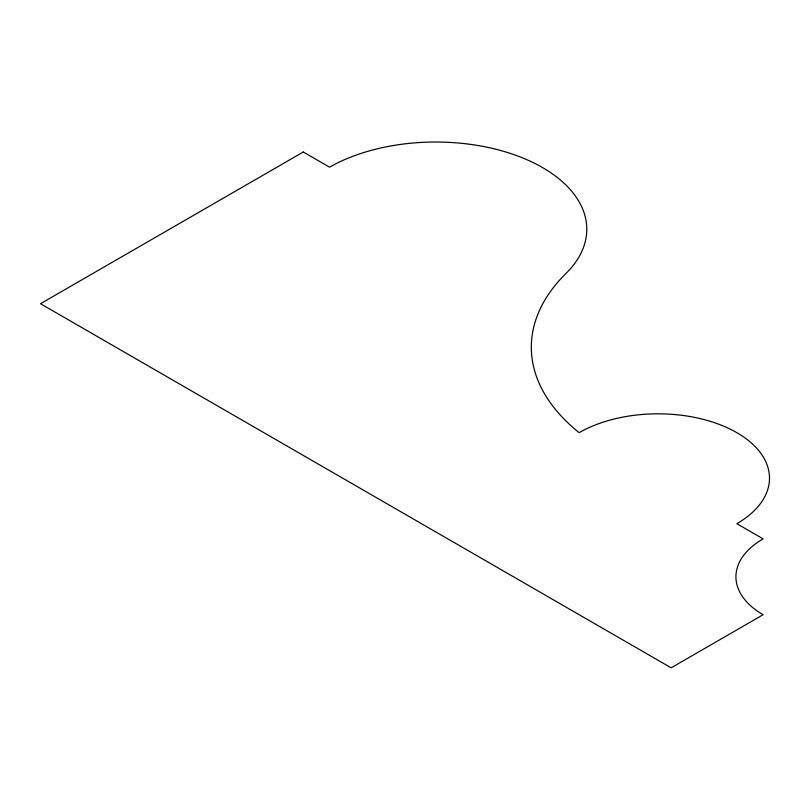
<?xml version="1.0" encoding="UTF-8"?>
<svg xmlns="http://www.w3.org/2000/svg" width="810" height="810" viewBox="0 0 810 810"><rect width="100%" height="100%" fill="white"/><g stroke="black" fill="none" stroke-linecap="round" stroke-linejoin="round"><path stroke-width="1.21" d="M303.274 152.007L40.5 303.72L671.156 667.825L763.121 614.719A92.907 53.642 0 0 1 763.121 538.873L736.847 523.695A111.486 64.365 0 0 0 736.847 432.672A111.486 64.365 0 0 0 579.18 432.672A252.872 145.992 0 0 1 566.048 273.375A151.095 87.237 0 0 0 528.454 160.4A151.095 87.237 0 0 0 329.548 167.174L303.274 152.007"/></g></svg>
